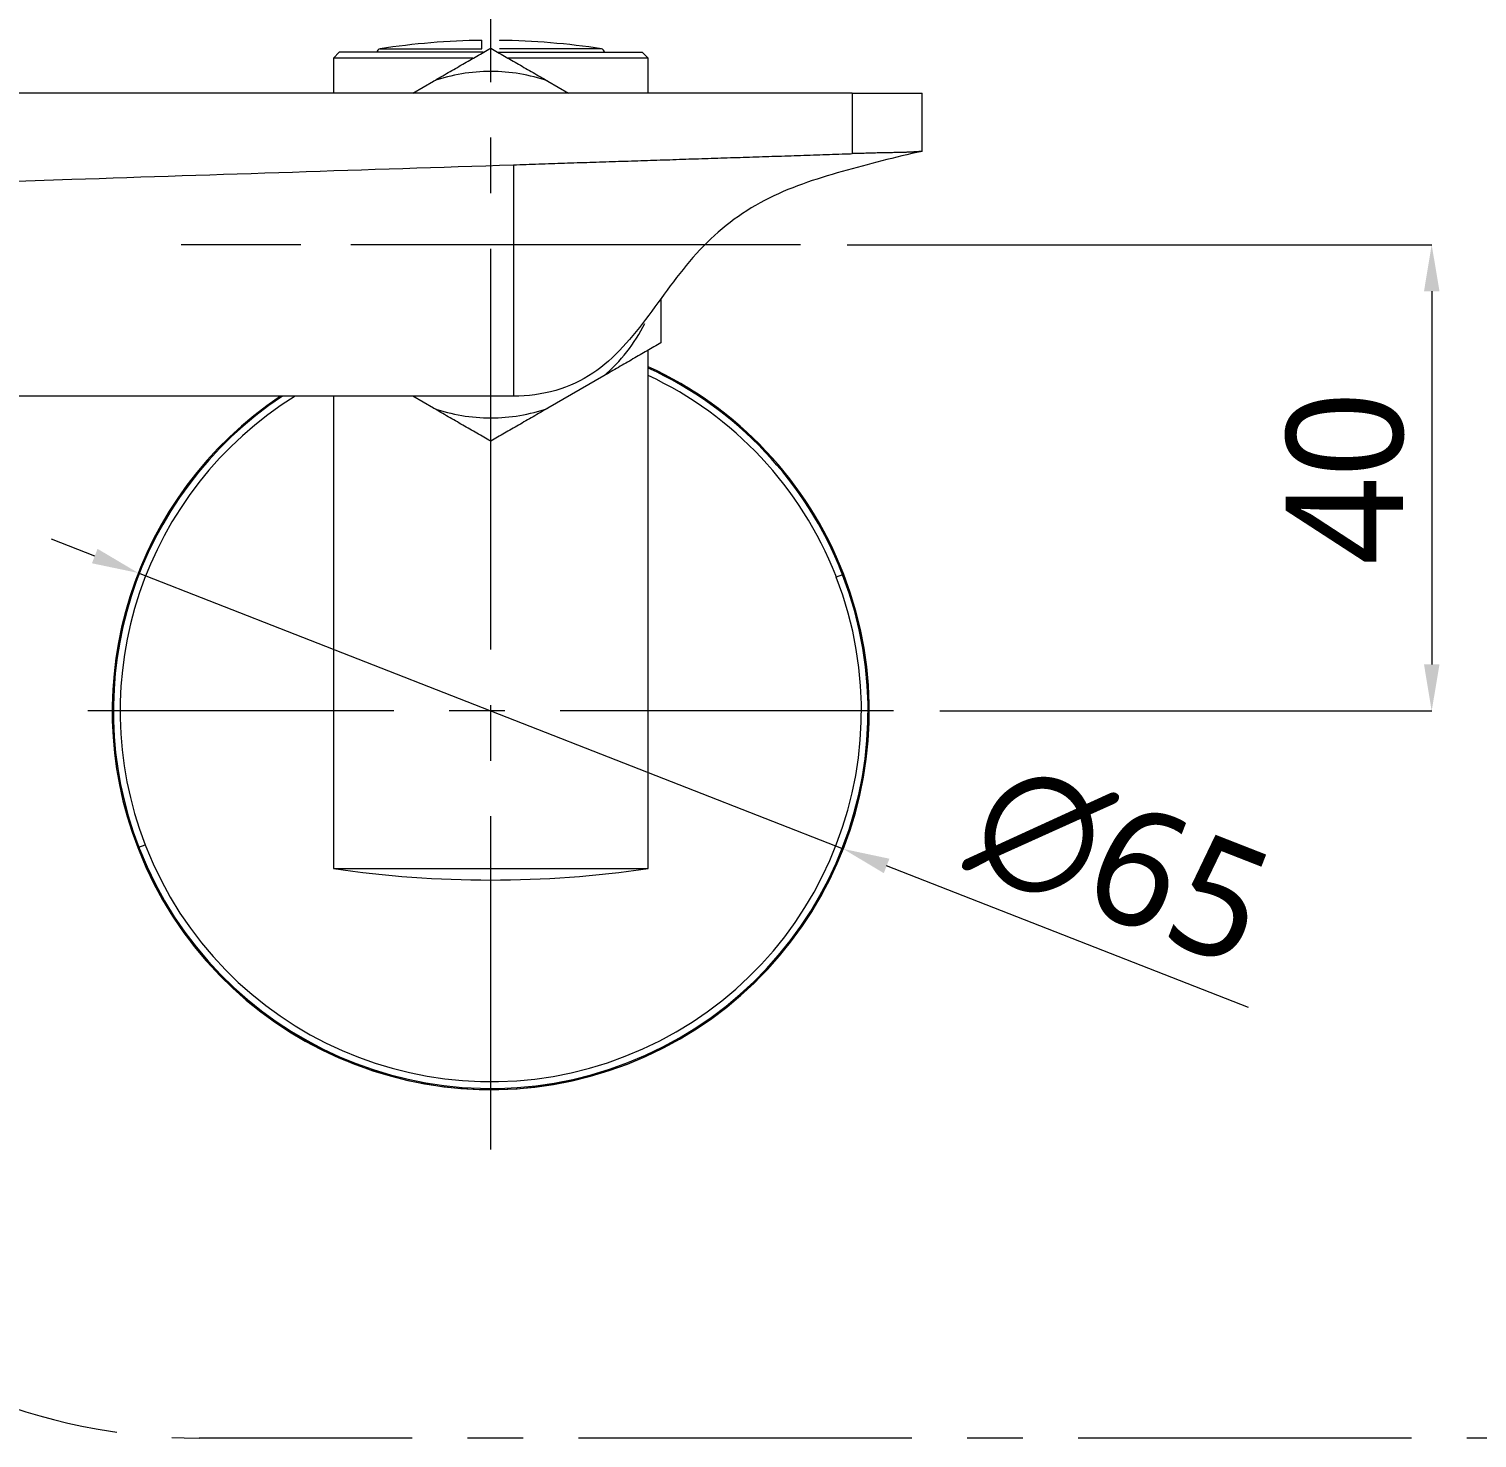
# Model space of a CAD drawing. Extents: x 2340 to 3468, y 0 to 827.
# Drawn here: x 2623.6 to 2747.8, y 165.8 to 286.7 of the extents above; entities that cross this region are included whole.
import ezdxf

# ---------------------------------------------------------------- set-up
doc = ezdxf.new("R2010")
doc.units = 0
doc.header["$LTSCALE"] = 3
doc.header["$MEASUREMENT"] = 0
doc.header["$PDMODE"] = 3
doc.header["$PDSIZE"] = -10
doc.linetypes.add('CENTER2', pattern=[28.575, 19.05, -3.175, 3.175, -3.175])
doc.layers.get('0').update_dxf_attribs({"linetype": 'CONTINUOUS'})
doc.layers.get('DEFPOINTS').update_dxf_attribs({"linetype": 'CONTINUOUS'})
doc.layers.add('1', color=7, linetype='CONTINUOUS')
doc.layers.add('Cneter', color=1, linetype='CENTER2', lineweight=13)
doc.styles.add('Daelim Dimension', font='NanumGothic.ttf')
doc.dimstyles.new('DEFAULT', dxfattribs={"dimscale": 2, "dimtxt": 2, "dimasz": 2, "dimexe": 0, "dimexo": 2, "dimgap": 1, "dimtad": 1, "dimdec": 1, "dimzin": 9, "dimdsep": 46, "dimtxsty": 'Daelim Dimension', "dimcen": 0.5, "dimclrd": 252, "dimclre": 252, "dimclrt": 3, "dimadec": 1, "dimazin": 0, "dimtfac": 1, "dimtdec": 1, "dimtix": 1, "dimtmove": 0, "dimatfit": 3, "dimfxl": 1, "dimtolj": 1, "dimtzin": 1, "dimlwd": 9, "dimlwe": 9, "dimarcsym": 0})

# ---------------------------------------------------------------- blocks, each defined once
blk = doc.blocks.new('*D5')
at = {"color": 5, "lineweight": 9, "ltscale": 0.5, "transparency": 16777216}
for p, q in [((2629.23, 241.47), (2625.51, 242.93)), ((2632.96, 240.02), (2693.44, 216.35)), ((2728.21, 202.74), (2697.16, 214.89))]:
    blk.add_line(p, q, dxfattribs=at)
at = {"color": 5, "ltscale": 0.5, "transparency": 16777216}
for points in [[(2629.47, 242.09), (2628.99, 240.85), (2632.96, 240.02)], [(2697.4, 215.51), (2696.92, 214.27), (2693.44, 216.35)]]:
    blk.add_solid(points, dxfattribs=at)
at = {"layer": 'DEFPOINTS', "color": 0, "ltscale": 0.5, "transparency": 16777216}
for p in [(2632.96, 240.02), (2693.44, 216.35)]:
    blk.add_point(p, dxfattribs=at)
at = {"color": 7, "ltscale": 0.5, "transparency": 16777216, "insert": (2717.26, 215.02), "char_height": 10, "attachment_point": 5, "rotation": 338.6277, "style": 'Daelim Dimension'}
blk.add_mtext('\\A1;∅65', dxfattribs=at)
blk = doc.blocks.new('*D13')
at = {"color": 5, "lineweight": 9, "ltscale": 0.5, "transparency": 16777216}
for p, q in [((2693.77, 268.18), (2743.92, 268.18)), ((2743.92, 264.18), (2743.92, 232.18)), ((2701.74, 228.18), (2743.92, 228.18))]:
    blk.add_line(p, q, dxfattribs=at)
at = {"color": 5, "ltscale": 0.5, "transparency": 16777216}
for points in [[(2743.26, 264.18), (2744.59, 264.18), (2743.92, 268.18)], [(2743.26, 232.18), (2744.59, 232.18), (2743.92, 228.18)]]:
    blk.add_solid(points, dxfattribs=at)
at = {"layer": 'DEFPOINTS', "color": 0, "ltscale": 0.5, "transparency": 16777216}
for p in [(2689.77, 268.18), (2697.74, 228.18), (2743.92, 228.18)]:
    blk.add_point(p, dxfattribs=at)
at = {"color": 7, "ltscale": 0.5, "transparency": 16777216, "insert": (2736.52, 248.18), "char_height": 10, "attachment_point": 5, "rotation": 90, "style": 'Daelim Dimension'}
blk.add_mtext('\\A1;40', dxfattribs=at)

msp = doc.modelspace()

# ---------------------------------------------------------------- linework, layer by layer
at = {"layer": '1', "color": 7, "linetype": 'Continuous', "lineweight": 18}
for p, q in [((2650.2, 284.68), (2649.7, 284.18)), ((2662.56, 284.68), (2650.2, 284.68)), ((2662.45, 284.98), (2662.45, 285.71)), ((2663.83, 284.68), (2676.2, 284.68)), ((2663.95, 285.71), (2663.95, 285.69)), ((2676.7, 284.18), (2676.2, 284.68)), ((2661.67, 284.18), (2649.7, 284.18)), ((2649.7, 284.18), (2649.7, 281.18)), ((2676.7, 284.18), (2664.71, 284.18)), ((2676.7, 281.18), (2676.7, 284.18)), ((2656.51, 281.18), (2658.29, 282.21)), ((2668.11, 282.21), (2669.88, 281.18)), ((2694.2, 281.18), (2614.7, 281.18)), ((2694.2, 281.18), (2700.2, 281.18)), ((2700.2, 276.18), (2700.2, 281.18)), ((2676.7, 214.68), (2676.7, 259.12)), ((2672.89, 256.92), (2668.11, 254.16)), ((2665.14, 255.18), (2614.7, 255.18)), ((2649.7, 255.18), (2649.7, 214.68)), ((2658.29, 254.16), (2656.51, 255.18)), ((2649.7, 214.68), (2663.2, 214.68)), ((2663.2, 214.68), (2676.7, 214.68))]:
    msp.add_line(p, q, dxfattribs=at)
at = {"layer": '1', "color": 7, "linetype": 'Continuous', "lineweight": 13}
for p, q in [((2653.7, 284.98), (2662.45, 284.98)), ((2672.69, 284.98), (2663.95, 284.98)), ((2694.2, 281.18), (2694.2, 275.99)), ((2693.38, 239.87), (2692.84, 239.66)), ((2693.38, 239.87), (2693.48, 239.91)), ((2693.48, 239.91), (2693.48, 239.91)), ((2633.01, 216.5), (2632.91, 216.46)), ((2632.91, 216.46), (2632.91, 216.46)), ((2633.01, 216.5), (2633.55, 216.71))]:
    msp.add_line(p, q, dxfattribs=at)
at = {"layer": '1', "color": 7, "linetype": 'Continuous', "lineweight": 18}
for centre, radius, start, end in [((2653.75, 284.68), 0.3, 98.8058, 180), ((2663.2, 223.68), 62.03, 90.6928, 98.8058), ((2663.2, 223.68), 62.03, 81.1942, 89.3072), ((2672.65, 284.68), 0.3, 0, 81.1942), ((2663.2, 268.18), 14.86, 90, 109.2942), ((2663.2, 268.18), 14.86, 70.7058, 90), ((2663.2, 268.18), 14.86, 310.7058, 332.8923), ((2663.2, 228.18), 32.47, 21.1631, 65.4374), ((2663.2, 228.18), 32.47, 123.749, 201.1631), ((2663.2, 268.18), 14.86, 250.7058, 270), ((2663.2, 268.18), 14.86, 270, 289.2942), ((2663.2, 228.18), 32.47, 291.1631, 21.1631), ((2663.2, 228.18), 32.47, 201.1631, 291.1631), ((2663.2, 305.31), 91.63, 261.5272, 270), ((2663.2, 305.31), 91.63, 270, 278.4728)]:
    msp.add_arc(centre, radius, start, end, dxfattribs=at)
at = {"layer": '1', "color": 7, "linetype": 'Continuous', "lineweight": 13}
for radius, start, end in [(32.47, 21.4149, 65.4364), (32.37, 21.4272, 65.353), (31.79, 21.4272, 64.8727), (32.47, 123.7478, 201.1631), (32.37, 123.4779, 201.1631), (31.79, 121.863, 201.1631), (32.47, 201.4149, 21.1631), (32.37, 201.4272, 21.1631), (31.79, 21.1631, 21.4272), (32.37, 21.1631, 21.4272), (32.47, 21.1631, 21.4149), (31.79, 201.4272, 21.1631), (32.47, 201.1631, 201.4149), (32.37, 201.1631, 201.4272), (31.79, 201.1631, 201.4272)]:
    msp.add_arc((2663.2, 228.18), radius, start, end, dxfattribs=at)
at = {"layer": '1', "color": 7, "linetype": 'Continuous', "lineweight": 18}
for points, knots in [([(2658.29, 282.21), (2658.72, 282.46), (2659.14, 282.7), (2659.98, 283.18), (2660.39, 283.42), (2661.21, 283.89), (2661.61, 284.13), (2662.41, 284.59), (2662.8, 284.82), (2663.2, 285.04)], [0, 0, 0, 0, 0.25, 0.25, 0.5, 0.5, 0.75, 0.75, 1, 1, 1, 1]), ([(2663.2, 285.04), (2663.59, 284.82), (2663.98, 284.59), (2664.78, 284.13), (2665.18, 283.89), (2666, 283.42), (2666.41, 283.18), (2667.25, 282.7), (2667.67, 282.46), (2668.11, 282.21)], [0, 0, 0, 0, 0.25, 0.25, 0.5, 0.5, 0.75, 0.75, 1, 1, 1, 1]), ([(2700.2, 276.18), (2700.2, 276.18), (2699.02, 275.94), (2696.76, 275.38), (2692.21, 274.18), (2686.47, 272.32), (2680.89, 268.02), (2676.81, 262.03), (2673.13, 257.52), (2668.86, 255.52), (2666.37, 255.18), (2665.14, 255.18)], [0, 0, 0, 0, 0.000004, 0.083337, 0.16667, 0.333336, 0.500002, 0.666668, 0.833334, 0.916667, 1, 1, 1, 1]), ([(2665.14, 275.03), (2665.5, 275.04), (2666.23, 275.07), (2667.33, 275.1), (2668.42, 275.14), (2669.88, 275.19), (2671.71, 275.25), (2673.9, 275.32), (2676.09, 275.39), (2678.28, 275.46), (2680.48, 275.54), (2682.67, 275.61), (2684.86, 275.68), (2687.05, 275.75), (2689.24, 275.82), (2691.43, 275.9), (2693.08, 275.95), (2694, 275.98), (2694.2, 275.99)], [0, 0, 0, 0, 0.037702, 0.075404, 0.113106, 0.150809, 0.226213, 0.301618, 0.377023, 0.452427, 0.527832, 0.603237, 0.678641, 0.754046, 0.82945, 0.904855, 0.98026, 1, 1, 1, 1]), ([(2700.2, 276.18), (2700.2, 276.18), (2700.19, 276.18), (2700.15, 276.18), (2700.09, 276.17), (2700, 276.16), (2699.92, 276.16), (2699.91, 276.16), (2699.88, 276.15), (2699.86, 276.15), (2699.81, 276.15), (2699.78, 276.15), (2699.66, 276.14), (2699.5, 276.13), (2699.3, 276.12), (2699.13, 276.11), (2699.08, 276.11), (2698.99, 276.11), (2698.96, 276.11), (2698.9, 276.1), (2698.87, 276.1), (2698.71, 276.1), (2698.58, 276.09), (2698.3, 276.09), (2698.01, 276.08), (2697.7, 276.07), (2697.49, 276.07), (2697.45, 276.07), (2697.37, 276.07), (2697.33, 276.06), (2697.2, 276.06), (2697.11, 276.06), (2696.85, 276.05), (2696.5, 276.05), (2696.13, 276.04), (2695.85, 276.03), (2695.76, 276.03), (2695.56, 276.03), (2695.47, 276.02), (2695.18, 276.01), (2694.98, 276.01), (2694.59, 276), (2694.39, 275.99), (2694.2, 275.99)], [0, 0, 0, 0, 0.0625, 0.0625, 0.125, 0.1875, 0.1875, 0.203125, 0.203125, 0.21875, 0.21875, 0.25, 0.25, 0.3125, 0.375, 0.375, 0.40625, 0.40625, 0.421875, 0.421875, 0.4375, 0.4375, 0.5, 0.5, 0.5625, 0.625, 0.625, 0.640625, 0.640625, 0.65625, 0.65625, 0.6875, 0.6875, 0.75, 0.8125, 0.8125, 0.84375, 0.84375, 0.875, 0.875, 0.9375, 0.9375, 1, 1, 1, 1]), ([(2614.7, 273.38), (2618.88, 273.52), (2623.07, 273.65), (2633.57, 274), (2639.88, 274.2), (2652.51, 274.62), (2658.82, 274.83), (2665.14, 275.03)], [0, 0, 0, 0, 0.248949, 0.248949, 0.624474, 0.624474, 1, 1, 1, 1]), ([(2677.8, 263.48), (2677.8, 263.16), (2677.8, 262.84), (2677.8, 262.05), (2677.8, 261.58), (2677.8, 260.66), (2677.8, 260.2), (2677.8, 259.75)], [0, 0, 0, 0, 0.252529, 0.252529, 0.626264, 0.626264, 1, 1, 1, 1]), ([(2677.8, 259.75), (2677.4, 259.53), (2677.01, 259.3), (2676.21, 258.84), (2675.81, 258.61), (2674.99, 258.14), (2674.58, 257.9), (2673.74, 257.41), (2673.32, 257.17), (2672.89, 256.92)], [0, 0, 0, 0, 0.25, 0.25, 0.5, 0.5, 0.75, 0.75, 1, 1, 1, 1]), ([(2663.2, 251.32), (2662.8, 251.55), (2662.41, 251.78), (2661.61, 252.24), (2661.21, 252.47), (2660.39, 252.94), (2659.98, 253.18), (2659.14, 253.66), (2658.72, 253.91), (2658.29, 254.16)], [0, 0, 0, 0, 0.25, 0.25, 0.5, 0.5, 0.75, 0.75, 1, 1, 1, 1]), ([(2668.11, 254.16), (2667.67, 253.91), (2667.25, 253.66), (2666.41, 253.18), (2666, 252.94), (2665.18, 252.47), (2664.78, 252.24), (2663.98, 251.78), (2663.59, 251.55), (2663.2, 251.32)], [0, 0, 0, 0, 0.25, 0.25, 0.5, 0.5, 0.75, 0.75, 1, 1, 1, 1])]:
    msp.add_open_spline(points, degree=3, knots=knots, dxfattribs=at)
at = {"layer": '1', "color": 7, "linetype": 'Continuous', "lineweight": 13}
msp.add_open_spline([(2665.14, 275.03), (2665.14, 274.9), (2665.14, 274.39), (2665.14, 273.2), (2665.14, 271.78), (2665.14, 270.23), (2665.14, 268.62), (2665.14, 266.44), (2665.14, 263.7), (2665.14, 260.57), (2665.14, 258.27), (2665.14, 256.8), (2665.14, 255.95), (2665.14, 255.38), (2665.14, 255.21), (2665.14, 255.18)], degree=3, knots=[0, 0, 0, 0, 0.0625, 0.125, 0.1875, 0.25, 0.3125, 0.375, 0.5, 0.625, 0.75, 0.8125, 0.875, 0.9375, 1, 1, 1, 1], dxfattribs=at)
at = {"layer": 'Cneter', "lineweight": 5, "ltscale": 0.5}
for p, q in [((2663.2, 239.26), (2663.2, 297.1)), ((2689.77, 268.18), (2636.63, 268.18)), ((2679.78, 268.18), (2646.41, 268.18)), ((2663.2, 190.58), (2663.2, 265.78)), ((2697.74, 228.18), (2628.65, 228.18)), ((2827.9, 165.82), (2638.2, 165.82))]:
    msp.add_line(p, q, dxfattribs=at)
msp.add_arc((2638.2, 215.82), 50, 180, 270, dxfattribs=at)

# ---------------------------------------------------------------- dimensions: what is measured, and where the dimension line sits
at = {"color": 5, "ltscale": 0.5}
dim = msp.add_linear_dim(base=(2743.92, 228.18), p1=(2689.77, 268.18), p2=(2697.74, 228.18), angle=90, dimstyle='DEFAULT', override={"dimtxt": 5, "dimdec": 0, "dimclrd": 5, "dimclre": 5, "dimclrt": 7}, dxfattribs=at)
dim.commit()
dim.dimension.update_dxf_attribs({"geometry": '*D13', "text_midpoint": (2736.52, 248.18)})
dim = msp.add_diameter_dim_2p(p1=(2632.96, 240.02), p2=(2693.44, 216.35), dimstyle='DEFAULT', override={"dimtxt": 5, "dimdec": 0, "dimclrd": 5, "dimclre": 5, "dimclrt": 7}, dxfattribs=at)
dim.commit()
dim.dimension.update_dxf_attribs({"geometry": '*D5', "text_midpoint": (2717.26, 215.02)})

doc.saveas('drawing.dxf')
